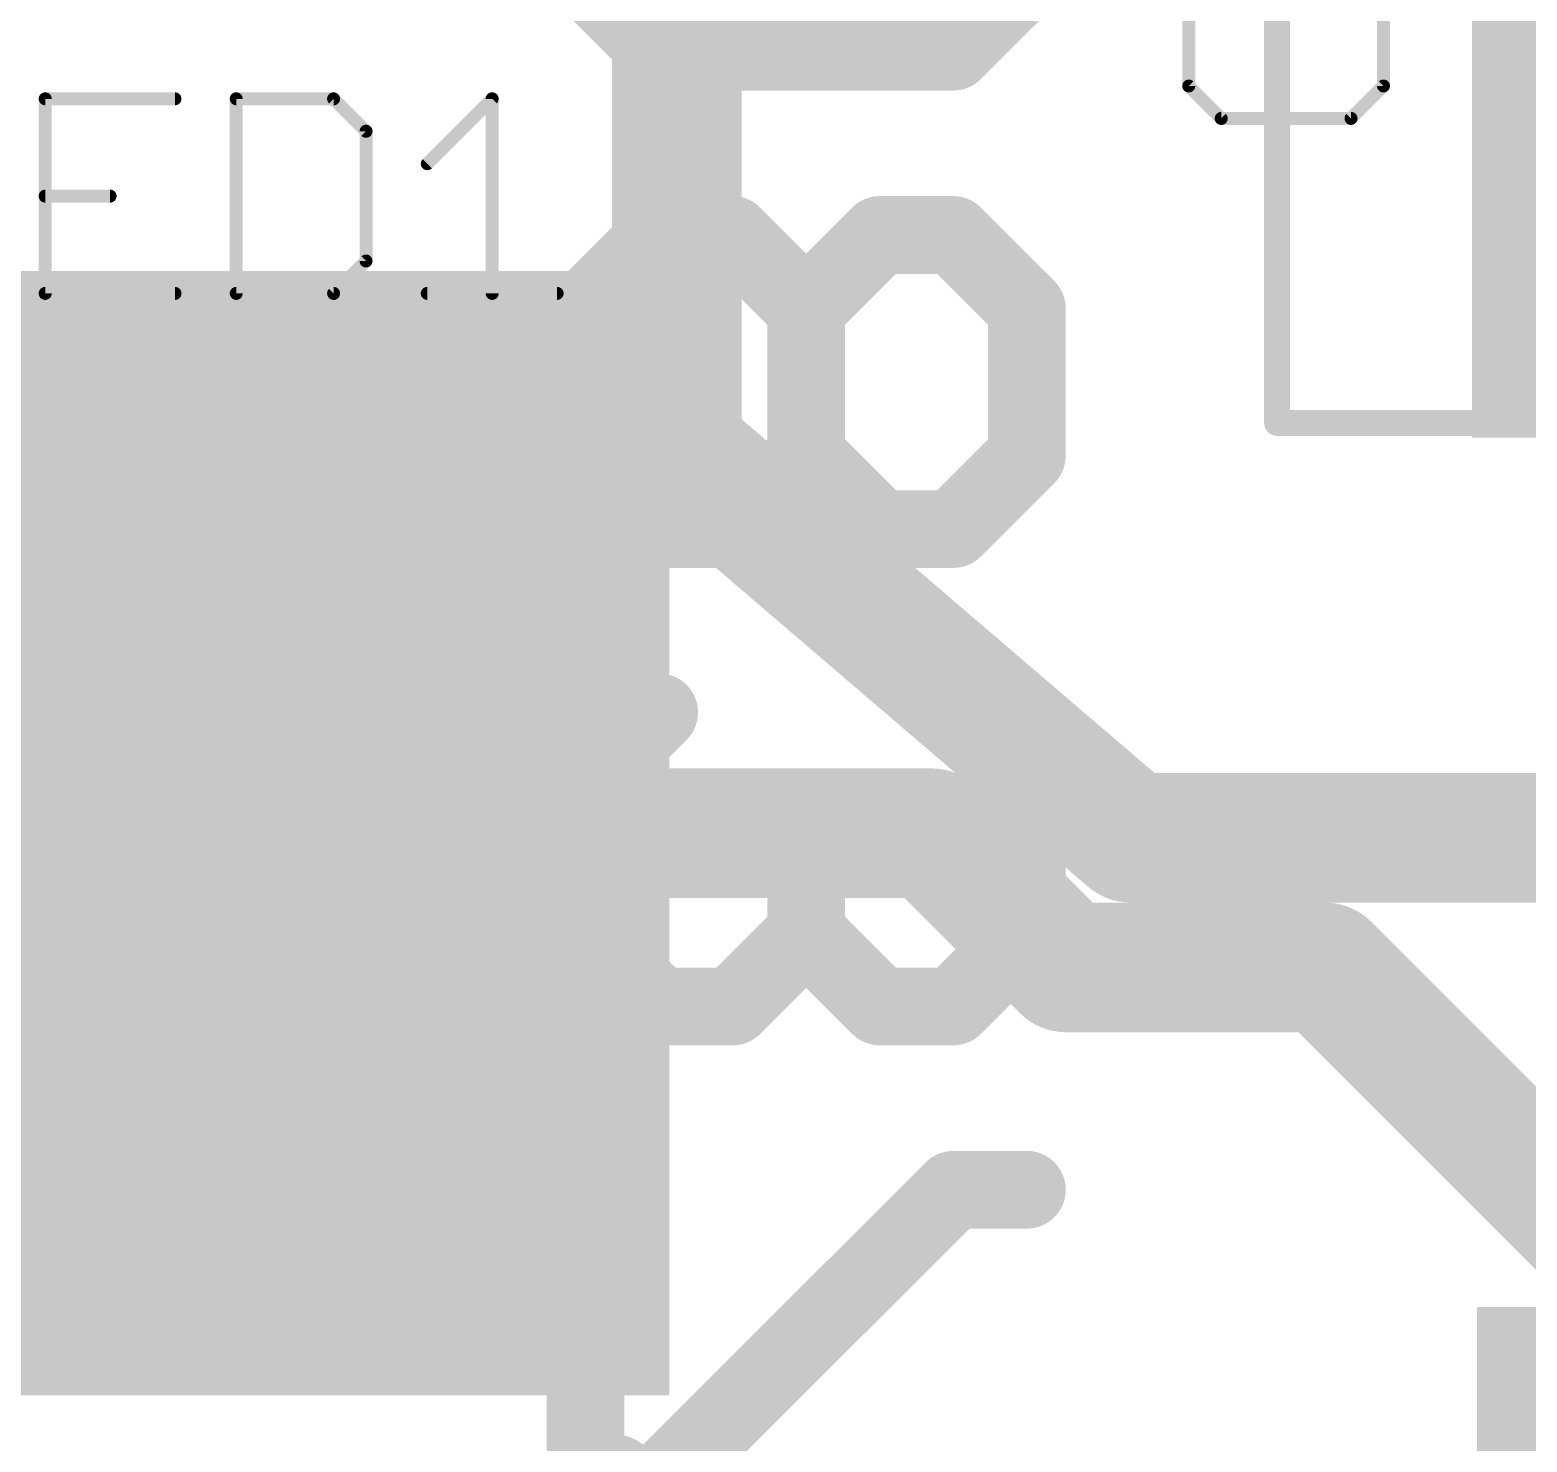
# Model space of a CAD drawing. Extents: x -26 to 81, y -15 to 33.
# Drawn here: x 8.639 to 11.572, y 20.787 to 23.554 of the extents above; entities that cross this region are included whole.
import ezdxf

# ---------------------------------------------------------------- set-up
doc = ezdxf.new("R2010")
doc.units = 0
for name, color, linetype in [('1', 12, 'CONTINUOUS'), ('16', 132, 'CONTINUOUS'), ('21', 53, 'CONTINUOUS'), ('22', 53, 'CONTINUOUS'), ('25', 253, 'CONTINUOUS'), ('29', 253, 'CONTINUOUS'), ('31', 253, 'CONTINUOUS'), ('39', 12, 'CONTINUOUS')]:
    doc.layers.add(name, color=color, linetype=linetype)

# ---------------------------------------------------------------- blocks, each defined once
blk = doc.blocks.new('RECT')
blk.add_solid([(-0.5, -0.5), (0.5, -0.5), (-0.5, 0.5), (0.5, 0.5)])

msp = doc.modelspace()

# ---------------------------------------------------------------- linework, layer by layer
at = {"layer": '1', "const_width": 0.254}
for points in [[(8.89, 21.98), (10.405, 21.98)], [(10.405, 21.98), (10.668, 21.717)], [(10.668, 21.717), (11.176, 21.717)], [(11.176, 21.717), (11.7, 21.193)]]:
    msp.add_lwpolyline(points, dxfattribs=at)
at = {"layer": '1', "const_width": 0.127}
for points in [[(8.89, 22.0435, 1), (8.89, 21.9165)], [(10.4499, 22.0249, 1), (10.3601, 21.9351)], [(10.405, 21.9165, 1), (10.405, 22.0435)], [(10.668, 21.7805, 1), (10.668, 21.6535)], [(10.6231, 21.6721, 1), (10.7129, 21.7619)], [(11.2209, 21.7619, 1), (11.1311, 21.6721)], [(11.176, 21.6535, 1), (11.176, 21.7805)]]:
    msp.add_lwpolyline(points, format="xyb", dxfattribs=at)
at = {"layer": '16', "const_width": 0.254}
for points in [[(9.906, 26.67), (9.906, 22.733)], [(9.906, 22.733), (10.795, 21.971)], [(10.795, 21.971), (13.208, 21.971)]]:
    msp.add_lwpolyline(points, dxfattribs=at)
at = {"layer": '16', "const_width": 0.127}
for points in [[(9.9473, 22.7812, 1), (9.8647, 22.6848)], [(9.8425, 22.733, 1), (9.9695, 22.733)], [(10.795, 22.0345, 1), (10.795, 21.9075)], [(10.7537, 21.9228, 1), (10.8363, 22.0192)]]:
    msp.add_lwpolyline(points, format="xyb", dxfattribs=at)
at = {"layer": '21', "const_width": 0.2032}
msp.add_lwpolyline([(9.779, 19.05), (9.779, 20.701)], dxfattribs=at)
at = {"layer": '21', "const_width": 0.1016}
msp.add_lwpolyline([(9.8298, 20.701, 1), (9.7282, 20.701)], format="xyb", dxfattribs=at)
at = {"layer": '22', "const_width": 0.1524}
for points in [[(10.1596, 23.9437), (10.1596, 23.5115)], [(9.8715, 23.5115), (9.7275, 23.6556)], [(10.5918, 23.6556), (10.4477, 23.5115)], [(10.4477, 23.5115), (9.8715, 23.5115)], [(9.8715, 23.1522), (9.7275, 23.0082)], [(10.0156, 23.1522), (9.8715, 23.1522)], [(10.1596, 23.0082), (10.0156, 23.1522)], [(10.3037, 23.1522), (10.1596, 23.0082)], [(10.4477, 23.1522), (10.3037, 23.1522)], [(10.5918, 23.0082), (10.4477, 23.1522)], [(9.7275, 23.0082), (9.7275, 22.7201)], [(10.1596, 23.0082), (10.1596, 22.7201)], [(10.5918, 22.7201), (10.5918, 23.0082)], [(9.7275, 22.7201), (9.8715, 22.576)], [(10.0156, 22.576), (10.1596, 22.7201)], [(10.1596, 22.7201), (10.3037, 22.576)], [(10.4477, 22.576), (10.5918, 22.7201)], [(9.8715, 22.576), (10.0156, 22.576)], [(10.3037, 22.576), (10.4477, 22.576)], [(9.8715, 22.2167), (9.7275, 22.0727)], [(10.5918, 22.0727), (10.4477, 22.2167)], [(9.7275, 22.0727), (9.7275, 21.7846)], [(10.5918, 21.7846), (10.5918, 22.0727)], [(10.1596, 21.7846), (10.1596, 21.9286)], [(9.7275, 21.7846), (9.8715, 21.6405)], [(10.0156, 21.6405), (10.1596, 21.7846)], [(10.1596, 21.7846), (10.3037, 21.6405)], [(10.4477, 21.6405), (10.5918, 21.7846)], [(9.8715, 21.6405), (10.0156, 21.6405)], [(10.3037, 21.6405), (10.4477, 21.6405)], [(9.7275, 21.2812), (9.7275, 20.705)], [(9.8715, 20.705), (10.4477, 21.2812)], [(10.4477, 21.2812), (10.5918, 21.2812)]]:
    msp.add_lwpolyline(points, dxfattribs=at)
at = {"layer": '22', "const_width": 0.0762}
for points in [[(9.8715, 23.5496, 1), (9.8715, 23.4734)], [(9.8446, 23.4846, 1), (9.8985, 23.5385)], [(10.4208, 23.5385, 1), (10.4747, 23.4846)], [(10.4477, 23.4734, 1), (10.4477, 23.5496)], [(10.1215, 23.5115, 1), (10.1977, 23.5115)], [(9.8715, 23.1903, 1), (9.8715, 23.1141)], [(9.8985, 23.1253, 1), (9.8446, 23.1792)], [(10.0425, 23.1792, 1), (9.9886, 23.1253)], [(10.0156, 23.1141, 1), (10.0156, 23.1903)], [(10.3037, 23.1903, 1), (10.3037, 23.1141)], [(10.3306, 23.1253, 1), (10.2767, 23.1792)], [(10.4747, 23.1792, 1), (10.4208, 23.1253)], [(10.4477, 23.1141, 1), (10.4477, 23.1903)], [(9.7656, 23.0082, 1), (9.6894, 23.0082)], [(10.1977, 23.0082, 1), (10.1215, 23.0082)], [(10.6299, 23.0082, 1), (10.5537, 23.0082)], [(9.7005, 23.0351, 1), (9.7544, 22.9812)], [(10.1327, 23.0351, 1), (10.1866, 22.9812)], [(10.1327, 22.9812, 1), (10.1866, 23.0351)], [(10.5649, 22.9812, 1), (10.6187, 23.0351)], [(9.7544, 22.747, 1), (9.7005, 22.6931)], [(10.1866, 22.747, 1), (10.1327, 22.6931)], [(10.1866, 22.6931, 1), (10.1327, 22.747)], [(10.6187, 22.6931, 1), (10.5649, 22.747)], [(9.6894, 22.7201, 1), (9.7656, 22.7201)], [(10.1215, 22.7201, 1), (10.1977, 22.7201)], [(10.5537, 22.7201, 1), (10.6299, 22.7201)], [(9.8715, 22.6141, 1), (9.8715, 22.5379)], [(9.8446, 22.5491, 1), (9.8985, 22.603)], [(9.9886, 22.603, 1), (10.0425, 22.5491)], [(10.0156, 22.5379, 1), (10.0156, 22.6141)], [(10.3037, 22.6141, 1), (10.3037, 22.5379)], [(10.2767, 22.5491, 1), (10.3306, 22.603)], [(10.4208, 22.603, 1), (10.4747, 22.5491)], [(10.4477, 22.5379, 1), (10.4477, 22.6141)], [(9.8985, 22.1898, 1), (9.8446, 22.2437)], [(10.4747, 22.2437, 1), (10.4208, 22.1898)], [(9.7656, 22.0727, 1), (9.6894, 22.0727)], [(10.6299, 22.0727, 1), (10.5537, 22.0727)], [(9.7005, 22.0996, 1), (9.7544, 22.0457)], [(10.5649, 22.0457, 1), (10.6187, 22.0996)], [(10.1977, 21.9286, 1), (10.1215, 21.9286)], [(9.7544, 21.8115, 1), (9.7005, 21.7576)], [(10.1866, 21.8115, 1), (10.1327, 21.7576)], [(10.1866, 21.7576, 1), (10.1327, 21.8115)], [(10.6187, 21.7576, 1), (10.5649, 21.8115)], [(9.6894, 21.7846, 1), (9.7656, 21.7846)], [(10.1215, 21.7846, 1), (10.1977, 21.7846)], [(10.5537, 21.7846, 1), (10.6299, 21.7846)], [(9.8715, 21.6786, 1), (9.8715, 21.6024)], [(9.8446, 21.6136, 1), (9.8985, 21.6674)], [(9.9886, 21.6674, 1), (10.0425, 21.6136)], [(10.0156, 21.6024, 1), (10.0156, 21.6786)], [(10.3037, 21.6786, 1), (10.3037, 21.6024)], [(10.2767, 21.6136, 1), (10.3306, 21.6674)], [(10.4208, 21.6674, 1), (10.4747, 21.6136)], [(10.4477, 21.6024, 1), (10.4477, 21.6786)], [(9.7656, 21.2812, 1), (9.6894, 21.2812)], [(10.4477, 21.3193, 1), (10.4477, 21.2431)], [(10.4747, 21.2543, 1), (10.4208, 21.3081)], [(10.5918, 21.2431, 1), (10.5918, 21.3193)]]:
    msp.add_lwpolyline(points, format="xyb", dxfattribs=at)
at = {"layer": '25', "const_width": 0.0254}
for points in [[(10.909, 23.5714), (10.909, 23.4443)], [(11.2903, 23.4443), (11.2903, 23.5714)], [(8.9233, 23.4191), (8.6691, 23.4191)], [(8.6691, 23.4191), (8.6691, 23.0378)], [(9.0433, 23.4191), (9.0433, 23.0378)], [(9.2339, 23.4191), (9.0433, 23.4191)], [(9.2975, 23.3556), (9.2339, 23.4191)], [(9.4175, 23.292), (9.5446, 23.4191)], [(9.5446, 23.4191), (9.5446, 23.0378)], [(10.909, 23.4443), (10.9725, 23.3807)], [(11.2267, 23.3807), (11.2903, 23.4443)], [(10.9725, 23.3807), (11.2267, 23.3807)], [(9.2975, 23.1014), (9.2975, 23.3556)], [(8.6691, 23.2285), (8.7962, 23.2285)], [(9.2339, 23.0378), (9.2975, 23.1014)], [(8.6691, 23.0378), (8.9233, 23.0378)], [(9.0433, 23.0378), (9.2339, 23.0378)], [(9.4175, 23.0378), (9.6717, 23.0378)]]:
    msp.add_lwpolyline(points, dxfattribs=at)
at = {"layer": '25', "const_width": 0.0127}
for points in [[(8.6754, 23.4191, 1), (8.6627, 23.4191)], [(8.6691, 23.4255, 1), (8.6691, 23.4128)], [(8.9233, 23.4128, 1), (8.9233, 23.4255)], [(9.0496, 23.4191, 1), (9.0369, 23.4191)], [(9.0433, 23.4255, 1), (9.0433, 23.4128)], [(9.2384, 23.4236, 1), (9.2295, 23.4146)], [(9.2339, 23.4128, 1), (9.2339, 23.4255)], [(9.5509, 23.4191, 1), (9.5382, 23.4191)], [(9.5491, 23.4146, 1), (9.5401, 23.4236)], [(10.9135, 23.4487, 1), (10.9045, 23.4398)], [(10.9026, 23.4443, 1), (10.9153, 23.4443)], [(11.284, 23.4443, 1), (11.2966, 23.4443)], [(11.2948, 23.4398, 1), (11.2858, 23.4487)], [(10.9725, 23.3871, 1), (10.9725, 23.3743)], [(10.968, 23.3762, 1), (10.977, 23.3852)], [(11.2223, 23.3852, 1), (11.2312, 23.3762)], [(11.2267, 23.3743, 1), (11.2267, 23.3871)], [(9.3038, 23.3556, 1), (9.2911, 23.3556)], [(9.293, 23.3511, 1), (9.302, 23.3601)], [(9.413, 23.2965, 1), (9.422, 23.2875)], [(8.6691, 23.2348, 1), (8.6691, 23.2221)], [(8.7962, 23.2221, 1), (8.7962, 23.2348)], [(9.2911, 23.1014, 1), (9.3038, 23.1014)], [(9.302, 23.0969, 1), (9.293, 23.1058)], [(8.6691, 23.0442, 1), (8.6691, 23.0314)], [(8.9233, 23.0314, 1), (8.9233, 23.0442)], [(9.0433, 23.0442, 1), (9.0433, 23.0314)], [(9.2295, 23.0423, 1), (9.2384, 23.0333)], [(9.2339, 23.0314, 1), (9.2339, 23.0442)], [(9.4175, 23.0442, 1), (9.4175, 23.0314)], [(9.6717, 23.0314, 1), (9.6717, 23.0442)], [(8.6627, 23.0378, 1), (8.6754, 23.0378)], [(9.0369, 23.0378, 1), (9.0496, 23.0378)], [(9.5382, 23.0378, 1), (9.5509, 23.0378)]]:
    msp.add_lwpolyline(points, format="xyb", dxfattribs=at)
at = {"layer": '39', "const_width": 0.0508}
for points in [[(11.082, 22.784), (11.082, 25.73)], [(13.048, 22.784), (11.082, 22.784)]]:
    msp.add_lwpolyline(points, dxfattribs=at)
at = {"layer": '39', "const_width": 0.0254}
for points in [[(11.082, 22.7967, 1), (11.082, 22.7713)], [(11.0693, 22.784, 1), (11.0947, 22.784)]]:
    msp.add_lwpolyline(points, format="xyb", dxfattribs=at)

# ---------------------------------------------------------------- block references
at = {"layer": '1', "xscale": 1.1, "rotation": 90}
msp.add_blockref('RECT', (12.065, 23.407), dxfattribs=at)
at = {"layer": '1', "xscale": 2, "yscale": 1.8, "rotation": 90}
msp.add_blockref('RECT', (8.89, 21.98), dxfattribs=at)
at = {"layer": '29'}
for p, xscale, yscale, rotation in [((12.065, 23.407), 1.3032, 1.2032, 90), ((8.89, 21.98), 2.2032, 2.0032, 90), ((11.7, 20.55), 0.4532, 1.0032, 180)]:
    msp.add_blockref('RECT', p, dxfattribs=dict(at, xscale=xscale, yscale=yscale, rotation=rotation))
at = {"layer": '31', "xscale": 1.1, "rotation": 90}
msp.add_blockref('RECT', (12.065, 23.407), dxfattribs=at)
at = {"layer": '31', "xscale": 2, "yscale": 1.8, "rotation": 90}
msp.add_blockref('RECT', (8.89, 21.98), dxfattribs=at)

doc.saveas('drawing.dxf')
